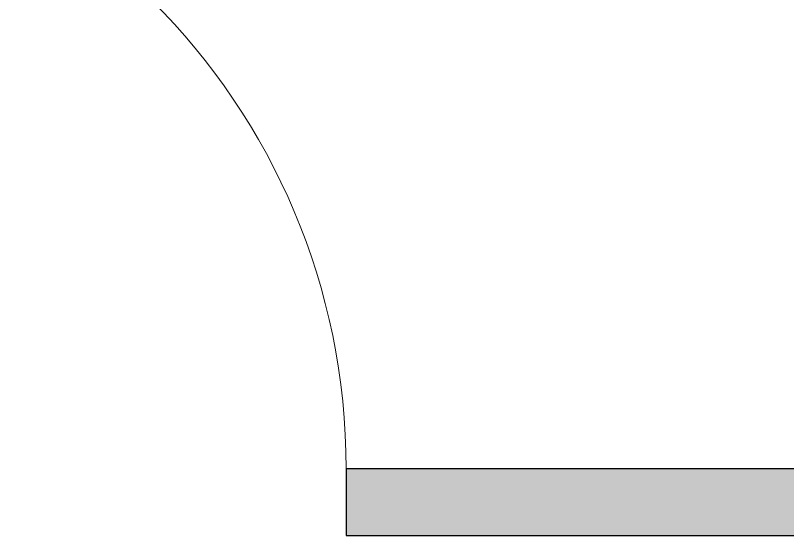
# Model space of a CAD drawing. Header units: millimetres. Extents: x 79795 to 317870, y -36033 to 97293.
# Drawn here: x 225986 to 227165, y 29757 to 30552 of the extents above; entities that cross this region are included whole.
import ezdxf

# ---------------------------------------------------------------- set-up
doc = ezdxf.new("R2010")
doc.units = ezdxf.units.MM
doc.header["$MEASUREMENT"] = 0
for name, color, linetype, lineweight in [('CSM-STL-XX-ZZ-M3-A-XXXX-00001_detached _19_04_21__rvt-1-Level 4$0$A-DOOR', 4, 'CONTINUOUS', 9), ('CSM-STL-XX-ZZ-M3-A-XXXX-00001_detached _19_04_21__rvt-1-Level 4$0$A-WALL-PATT', 7, 'CONTINUOUS', 9), ('CSM-STL-XX-ZZ-M3-A-XXXX-00001_detached _19_04_21__rvt-1-Level 4$0$I-WALL', 7, 'CONTINUOUS', 9)]:
    doc.layers.add(name, color=color, linetype=linetype, lineweight=lineweight)

msp = doc.modelspace()

# ---------------------------------------------------------------- hatches: boundary and pattern name
at = {"layer": 'CSM-STL-XX-ZZ-M3-A-XXXX-00001_detached _19_04_21__rvt-1-Level 4$0$A-WALL-PATT'}
h = msp.add_hatch(color=256, dxfattribs=at)
h.paths.add_polyline_path([(230738.8, 29757.3), (230738.8, 29859.3), (229140.8, 29859.3), (229140.8, 29757.3), (230344.3, 29757.3)], flags=0)
h.paths.add_polyline_path([(228130.8, 29757.3), (228130.8, 29859.3), (226490.8, 29859.3), (226490.8, 29757.3), (227952.4, 29757.3)], flags=0)
h.paths.add_polyline_path([(225480.8, 29757.3), (225480.8, 29859.3), (223858.8, 29859.3), (223858.8, 29757.3), (224962.6, 29757.3)], flags=0)
h.paths.add_polyline_path([(222570.7, 29757.3), (222848.8, 29757.3), (222848.8, 29859.3), (222510.8, 29859.3), (222510.8, 29757.3)], flags=0)
h.paths.add_polyline_path([(220178.7, 29757.3), (221500.8, 29757.3), (221500.8, 29859.3), (220099.2, 29859.3), (220099.2, 29757.3)], flags=0)

# ---------------------------------------------------------------- linework, layer by layer
at = {"layer": 'CSM-STL-XX-ZZ-M3-A-XXXX-00001_detached _19_04_21__rvt-1-Level 4$0$A-DOOR'}
msp.add_arc((225480.8, 29859.3), 1010, 0, 90, dxfattribs=at)
at = {"layer": 'CSM-STL-XX-ZZ-M3-A-XXXX-00001_detached _19_04_21__rvt-1-Level 4$0$I-WALL', "lineweight": 30}
for p, q in [((227910.8, 29859.3), (226490.8, 29859.3)), ((226490.8, 29859.3), (226490.8, 29757.3)), ((226490.8, 29757.3), (228130.8, 29757.3))]:
    msp.add_line(p, q, dxfattribs=at)

doc.saveas('drawing.dxf')
